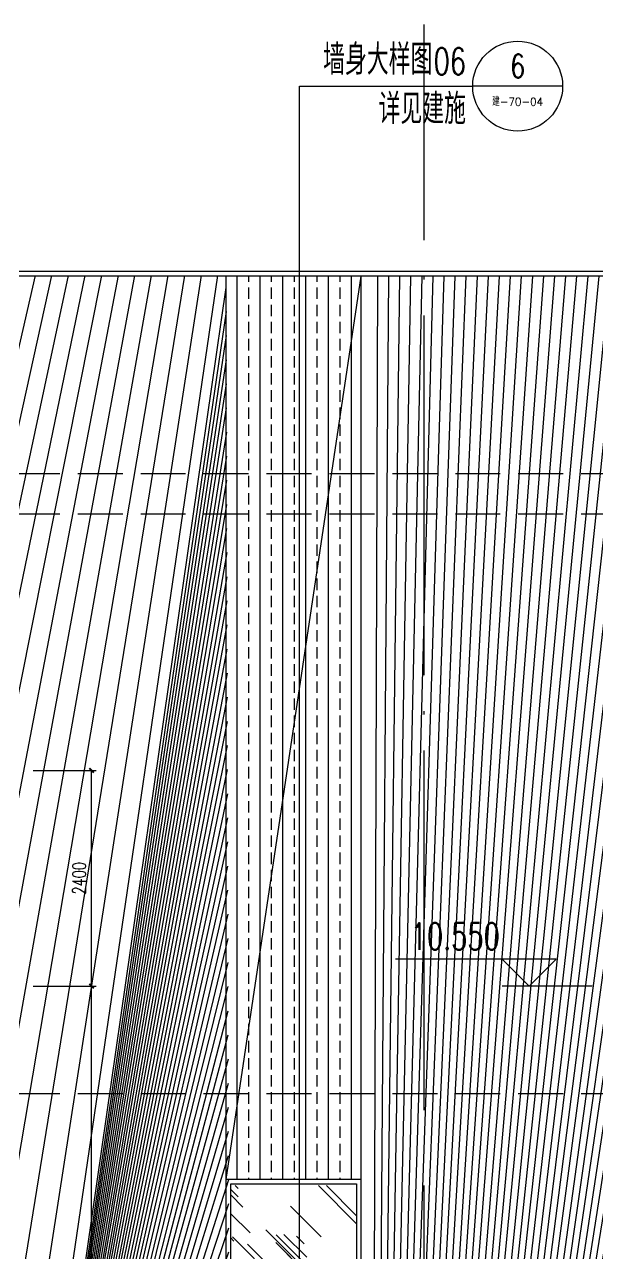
# Model space of a CAD drawing. Extents: x -4210259 to 293730, y -7499 to 868879.
# Drawn here: x 105076 to 111447, y 524813 to 538485 of the extents above; entities that cross this region are included whole.
import ezdxf
from ezdxf.enums import TextEntityAlignment as Align

# ---------------------------------------------------------------- set-up
doc = ezdxf.new("R2010")
doc.units = 0
doc.header["$LTSCALE"] = 1000
doc.header["$MEASUREMENT"] = 0
doc.linetypes.add('__DASH', pattern=[0.35, 0.25, -0.1])
doc.linetypes.add('DOTE', pattern=[2.4200000000000004, 2, -0.2, 0.02, -0.2])
doc.layers.get('Defpoints').update_dxf_attribs({"color": 210})
for name, color, linetype in [('A-AXIS-DOTE', 14, 'DOTE'), ('A-AXIS-DP', 126, 'Continuous'), ('A-AXIS-SYMB', 3, 'Continuous'), ('A-HATCH-2', 251, 'Continuous'), ('A-LIN-V', 9, 'Continuous'), ('A-WINDOW', 140, 'Continuous'), ('A-门窗表显示尺寸', 160, 'Continuous'), ('AS-WALL', 40, 'Continuous'), ('DIM_ELEV', 3, 'Continuous'), ('PUB_TEXT', 7, 'Continuous')]:
    doc.layers.add(name, color=color, linetype=linetype)
doc.layers.add('A-WALL-HATCH', color=8, linetype='Continuous', lineweight=13)
doc.layers.add('A-加建区域', color=47, linetype='Continuous', plot=False)
doc.styles.add('_TCH_DIM', font='SIMPLEX', dxfattribs={"bigfont": 'GBCBIG'})
doc.styles.add('_TCH_DIM_T3', font='SIMPLEX', dxfattribs={"width": 0.7058823529411765, "bigfont": 'GBCBIG'})
doc.styles.add('A-DIM_T3', font='SIMPLEX', dxfattribs={"width": 0.7058823529411765, "bigfont": 'GBCBIG'})
doc.dimstyles.new('_TCH_ARCH&&20', dxfattribs={"dimtxt": 59.5, "dimasz": 20, "dimexe": 20, "dimexo": 20, "dimgap": 25.25, "dimtad": 1, "dimdec": 0, "dimzin": 0, "dimdsep": 46, "dimtxsty": '_TCH_DIM_T3', "dimblk": 'ARCHTICK', "dimcen": 0.09, "dimclrt": 7, "dimazin": 2, "dimtfac": 1, "dimtdec": 0, "dimtix": 1, "dimtmove": 2, "dimatfit": 3, "dimfxl": 0, "dimtolj": 1, "dimtzin": 0, "dimarcsym": 0})
doc.dimstyles.new('_TCH_ARCH&&50', dxfattribs={"dimtxt": 148.75, "dimasz": 50, "dimexe": 50, "dimexo": 50, "dimgap": 63.12500000000001, "dimtad": 1, "dimdec": 0, "dimzin": 0, "dimdsep": 46, "dimtxsty": '_TCH_DIM_T3', "dimblk": 'ARCHTICK', "dimcen": 0.09, "dimclrt": 7, "dimazin": 2, "dimtfac": 1, "dimtdec": 0, "dimtix": 1, "dimtmove": 2, "dimatfit": 3, "dimfxl": 0, "dimtolj": 1, "dimtzin": 0, "dimarcsym": 0})
doc.dimstyles.new('A-DIM&&20', dxfattribs={"dimtxt": 59.5, "dimasz": 20, "dimexe": 20, "dimexo": 20, "dimgap": 25.25, "dimtad": 1, "dimdec": 0, "dimzin": 0, "dimdsep": 46, "dimtxsty": 'A-DIM_T3', "dimblk": 'ARCHTICK', "dimcen": 0.09, "dimclrt": 7, "dimazin": 2, "dimtfac": 1, "dimtdec": 0, "dimtix": 1, "dimtmove": 2, "dimatfit": 3, "dimfxl": 0, "dimtolj": 1, "dimtzin": 0, "dimarcsym": 0})

# ---------------------------------------------------------------- blocks, each defined once
blk = doc.blocks.new('_ArchTick')
at = {"color": 0, "linetype": 'ByBlock', "const_width": 0.4}
blk.add_lwpolyline([(-0.5, -0.5), (0.5, 0.5)], dxfattribs=at)
blk = doc.blocks.new('*D1228')
at = {"layer": 'A-门窗表显示尺寸', "color": 0, "lineweight": -2}
for p, q in [((-1802664.319735164, 520137.4520265377), (-1802494.319735164, 520137.4520265377)), ((-1802514.319735164, 519937.4520265377), (-1802514.319735164, 520137.4520265377)), ((-1802664.319735164, 519937.4520265377), (-1802494.319735164, 519937.4520265377))]:
    blk.add_line(p, q, dxfattribs=at)
at = {"layer": 'Defpoints', "color": 0}
for p in [(-1802684.319735164, 520137.4520265377), (-1802514.319735164, 520137.4520265377), (-1802684.319735164, 519937.4520265377)]:
    blk.add_point(p, dxfattribs=at)
at = {"layer": 'A-门窗表显示尺寸', "color": 0, "lineweight": -2, "xscale": 20, "yscale": 20, "zscale": 20}
for p, rotation in [((-1802514.319735164, 520137.4520265377), 90), ((-1802514.319735164, 519937.4520265377), 270)]:
    blk.add_blockref('_ArchTick', p, dxfattribs=dict(at, rotation=rotation))
at = {"layer": 'A-门窗表显示尺寸', "color": 7, "insert": (-1802569.319735163, 520037.4520265381), "char_height": 59.5, "attachment_point": 5, "rotation": 90, "style": '_TCH_DIM_T3'}
blk.add_mtext('\\A1;200', dxfattribs=at)
blk = doc.blocks.new('*D1229')
at = {"layer": 'A-门窗表显示尺寸', "color": 0, "lineweight": -2}
for p, q in [((-1802664.319735164, 521237.4520265376), (-1802494.319735164, 521237.4520265376)), ((-1802514.319735164, 520137.4520265377), (-1802514.319735164, 521237.4520265376)), ((-1802664.319735164, 520137.4520265377), (-1802494.319735164, 520137.4520265377))]:
    blk.add_line(p, q, dxfattribs=at)
at = {"layer": 'Defpoints', "color": 0}
for p in [(-1802684.319735164, 521237.4520265376), (-1802514.319735164, 521237.4520265376), (-1802684.319735164, 520137.4520265377)]:
    blk.add_point(p, dxfattribs=at)
at = {"layer": 'A-门窗表显示尺寸', "color": 0, "lineweight": -2, "xscale": 20, "yscale": 20, "zscale": 20}
for p, rotation in [((-1802514.319735164, 521237.4520265376), 90), ((-1802514.319735164, 520137.4520265377), 270)]:
    blk.add_blockref('_ArchTick', p, dxfattribs=dict(at, rotation=rotation))
at = {"layer": 'A-门窗表显示尺寸', "color": 7, "insert": (-1802569.319735163, 520687.4520265381), "char_height": 59.5, "attachment_point": 5, "rotation": 90, "style": '_TCH_DIM_T3'}
blk.add_mtext('\\A1;1100', dxfattribs=at)
blk = doc.blocks.new('*D1230')
at = {"layer": 'A-门窗表显示尺寸', "color": 0, "lineweight": -2}
for p, q in [((-1802664.319735164, 522337.4520265376), (-1802494.319735164, 522337.4520265376)), ((-1802514.319735164, 521237.4520265376), (-1802514.319735164, 522337.4520265376)), ((-1802664.319735164, 521237.4520265376), (-1802494.319735164, 521237.4520265376))]:
    blk.add_line(p, q, dxfattribs=at)
at = {"layer": 'Defpoints', "color": 0}
for p in [(-1802684.319735164, 522337.4520265376), (-1802514.319735164, 522337.4520265376), (-1802684.319735164, 521237.4520265376)]:
    blk.add_point(p, dxfattribs=at)
at = {"layer": 'A-门窗表显示尺寸', "color": 0, "lineweight": -2, "xscale": 20, "yscale": 20, "zscale": 20}
for p, rotation in [((-1802514.319735164, 522337.4520265376), 90), ((-1802514.319735164, 521237.4520265376), 270)]:
    blk.add_blockref('_ArchTick', p, dxfattribs=dict(at, rotation=rotation))
at = {"layer": 'A-门窗表显示尺寸', "color": 7, "insert": (-1802569.319735163, 521787.452026538), "char_height": 59.5, "attachment_point": 5, "rotation": 90, "style": '_TCH_DIM_T3'}
blk.add_mtext('\\A1;1100', dxfattribs=at)
blk = doc.blocks.new('*D1231')
at = {"layer": 'A-门窗表显示尺寸', "color": 0, "lineweight": -2}
for p, q in [((-1802664.319735164, 523437.4520265376), (-1802494.319735164, 523437.4520265376)), ((-1802514.319735164, 522337.4520265376), (-1802514.319735164, 523437.4520265376)), ((-1802664.319735164, 522337.4520265376), (-1802494.319735164, 522337.4520265376))]:
    blk.add_line(p, q, dxfattribs=at)
at = {"layer": 'Defpoints', "color": 0}
for p in [(-1802684.319735164, 523437.4520265376), (-1802514.319735164, 523437.4520265376), (-1802684.319735164, 522337.4520265376)]:
    blk.add_point(p, dxfattribs=at)
at = {"layer": 'A-门窗表显示尺寸', "color": 0, "lineweight": -2, "xscale": 20, "yscale": 20, "zscale": 20}
for p, rotation in [((-1802514.319735164, 523437.4520265376), 90), ((-1802514.319735164, 522337.4520265376), 270)]:
    blk.add_blockref('_ArchTick', p, dxfattribs=dict(at, rotation=rotation))
at = {"layer": 'A-门窗表显示尺寸', "color": 7, "insert": (-1802569.319735163, 522887.452026538), "char_height": 59.5, "attachment_point": 5, "rotation": 90, "style": '_TCH_DIM_T3'}
blk.add_mtext('\\A1;1100', dxfattribs=at)
blk = doc.blocks.new('*D1232')
at = {"layer": 'A-门窗表显示尺寸', "color": 0, "lineweight": -2}
for p, q in [((-1802664.319735164, 524537.4520265376), (-1802494.319735164, 524537.4520265376)), ((-1802514.319735164, 523437.4520265376), (-1802514.319735164, 524537.4520265376)), ((-1802664.319735164, 523437.4520265376), (-1802494.319735164, 523437.4520265376))]:
    blk.add_line(p, q, dxfattribs=at)
at = {"layer": 'Defpoints', "color": 0}
for p in [(-1802684.319735164, 524537.4520265376), (-1802514.319735164, 524537.4520265376), (-1802684.319735164, 523437.4520265376)]:
    blk.add_point(p, dxfattribs=at)
at = {"layer": 'A-门窗表显示尺寸', "color": 0, "lineweight": -2, "xscale": 20, "yscale": 20, "zscale": 20}
for p, rotation in [((-1802514.319735164, 524537.4520265376), 90), ((-1802514.319735164, 523437.4520265376), 270)]:
    blk.add_blockref('_ArchTick', p, dxfattribs=dict(at, rotation=rotation))
at = {"layer": 'A-门窗表显示尺寸', "color": 7, "insert": (-1802569.319735163, 523987.452026538), "char_height": 59.5, "attachment_point": 5, "rotation": 90, "style": '_TCH_DIM_T3'}
blk.add_mtext('\\A1;1100', dxfattribs=at)
blk = doc.blocks.new('*D1233')
at = {"layer": 'A-门窗表显示尺寸', "color": 0, "lineweight": -2}
for p, q in [((-1802664.319735164, 525637.4520265376), (-1802494.319735164, 525637.4520265376)), ((-1802514.319735164, 524537.4520265376), (-1802514.319735164, 525637.4520265376)), ((-1802664.319735164, 524537.4520265376), (-1802494.319735164, 524537.4520265376))]:
    blk.add_line(p, q, dxfattribs=at)
at = {"layer": 'Defpoints', "color": 0}
for p in [(-1802684.319735164, 525637.4520265376), (-1802514.319735164, 525637.4520265376), (-1802684.319735164, 524537.4520265376)]:
    blk.add_point(p, dxfattribs=at)
at = {"layer": 'A-门窗表显示尺寸', "color": 0, "lineweight": -2, "xscale": 20, "yscale": 20, "zscale": 20}
for p, rotation in [((-1802514.319735164, 525637.4520265376), 90), ((-1802514.319735164, 524537.4520265376), 270)]:
    blk.add_blockref('_ArchTick', p, dxfattribs=dict(at, rotation=rotation))
at = {"layer": 'A-门窗表显示尺寸', "color": 7, "insert": (-1802569.319735163, 525087.452026538), "char_height": 59.5, "attachment_point": 5, "rotation": 90, "style": '_TCH_DIM_T3'}
blk.add_mtext('\\A1;1100', dxfattribs=at)
blk = doc.blocks.new('*D1234')
at = {"layer": 'A-门窗表显示尺寸', "color": 0, "lineweight": -2}
for p, q in [((-1802644.319735164, 525637.4520265376), (-1802300.000000076, 525637.4520265376)), ((-1802320.000000076, 517237.4520265394), (-1802320.000000076, 525637.4520265376)), ((-1802644.319735164, 517237.4520265394), (-1802300.000000076, 517237.4520265394))]:
    blk.add_line(p, q, dxfattribs=at)
at = {"layer": 'Defpoints', "color": 0}
for p in [(-1802664.319735164, 525637.4520265376), (-1802320.000000076, 525637.4520265376), (-1802664.319735164, 517237.4520265394)]:
    blk.add_point(p, dxfattribs=at)
at = {"layer": 'A-门窗表显示尺寸', "color": 0, "lineweight": -2, "xscale": 20, "yscale": 20, "zscale": 20}
for p, rotation in [((-1802320.000000076, 525637.4520265376), 90), ((-1802320.000000076, 517237.4520265394), 270)]:
    blk.add_blockref('_ArchTick', p, dxfattribs=dict(at, rotation=rotation))
at = {"layer": 'A-门窗表显示尺寸', "color": 7, "insert": (-1802375.000000076, 521437.4520265389), "char_height": 59.5, "attachment_point": 5, "rotation": 90, "style": '_TCH_DIM_T3'}
blk.add_mtext('\\A1;8400', dxfattribs=at)
blk = doc.blocks.new('*D1235')
at = {"layer": 'A-门窗表显示尺寸', "color": 0, "lineweight": -2}
for p, q in [((-1803590.399681424, 525102.5479734626), (-1803590.399681424, 525272.0383787705)), ((-1802090.399681419, 525102.5479734626), (-1802090.399681419, 525272.0383787705)), ((-1803590.399681424, 525252.0383787705), (-1802090.399681419, 525252.0383787705))]:
    blk.add_line(p, q, dxfattribs=at)
at = {"layer": 'Defpoints', "color": 0}
for p in [(-1802090.399681419, 525252.0383787705), (-1803590.399681424, 525082.5479734626), (-1802090.399681419, 525082.5479734626)]:
    blk.add_point(p, dxfattribs=at)
at = {"layer": 'A-门窗表显示尺寸', "color": 0, "lineweight": -2, "xscale": 20, "yscale": 20, "zscale": 20, "rotation": 180}
blk.add_blockref('_ArchTick', (-1803590.399681424, 525252.0383787705), dxfattribs=at)
at = {"layer": 'A-门窗表显示尺寸', "color": 0, "lineweight": -2, "xscale": 20, "yscale": 20, "zscale": 20}
blk.add_blockref('_ArchTick', (-1802090.399681419, 525252.0383787705), dxfattribs=at)
at = {"layer": 'A-门窗表显示尺寸', "color": 7, "insert": (-1802840.399681421, 525307.0383787705), "char_height": 59.5, "attachment_point": 5, "style": 'A-DIM_T3'}
blk.add_mtext('\\A1;1500', dxfattribs=at)
blk = doc.blocks.new('*D144')
at = {"layer": 'A-AXIS-DP', "color": 0, "lineweight": -2}
for p, q in [((105169.9999999572, 527787.4520265491), (105870.6676166624, 527787.4520265491)), ((105820.6676166624, 519637.4520265406), (105820.6676166624, 527787.4520265491)), ((105169.9999999572, 519637.4520265406), (105870.6676166624, 519637.4520265406))]:
    blk.add_line(p, q, dxfattribs=at)
at = {"layer": 'Defpoints', "color": 0}
for p in [(105119.9999999572, 527787.4520265491), (105820.6676166624, 527787.4520265491), (105119.9999999572, 519637.4520265406)]:
    blk.add_point(p, dxfattribs=at)
at = {"layer": 'A-AXIS-DP', "color": 0, "lineweight": -2, "xscale": 50, "yscale": 50, "zscale": 50}
for p, rotation in [((105820.6676166624, 527787.4520265491), 90), ((105820.6676166624, 519637.4520265406), 270)]:
    blk.add_blockref('_ArchTick', p, dxfattribs=dict(at, rotation=rotation))
at = {"layer": 'A-AXIS-DP', "color": 7, "insert": (105683.1676166625, 523712.4520265448), "char_height": 148.75, "attachment_point": 5, "rotation": 90, "style": '_TCH_DIM_T3'}
blk.add_mtext('\\A1;8150', dxfattribs=at)
blk = doc.blocks.new('*D145')
at = {"layer": 'A-AXIS-DP', "color": 0, "lineweight": -2}
for p, q in [((105169.9999999572, 530187.4520265491), (105870.6676166624, 530187.4520265491)), ((105820.6676166624, 527787.4520265491), (105820.6676166624, 530187.4520265491)), ((105169.9999999572, 527787.4520265491), (105870.6676166624, 527787.4520265491))]:
    blk.add_line(p, q, dxfattribs=at)
at = {"layer": 'Defpoints', "color": 0}
for p in [(105119.9999999572, 530187.4520265491), (105820.6676166624, 530187.4520265491), (105119.9999999572, 527787.4520265491)]:
    blk.add_point(p, dxfattribs=at)
at = {"layer": 'A-AXIS-DP', "color": 0, "lineweight": -2, "xscale": 50, "yscale": 50, "zscale": 50}
for p, rotation in [((105820.6676166624, 530187.4520265491), 90), ((105820.6676166624, 527787.4520265491), 270)]:
    blk.add_blockref('_ArchTick', p, dxfattribs=dict(at, rotation=rotation))
at = {"layer": 'A-AXIS-DP', "color": 7, "insert": (105683.1676166625, 528987.452026549), "char_height": 148.75, "attachment_point": 5, "rotation": 90, "style": '_TCH_DIM_T3'}
blk.add_mtext('\\A1;2400', dxfattribs=at)
blk = doc.blocks.new('C1454')
at = {"layer": 'A-HATCH-2'}
h = blk.add_hatch(dxfattribs=at)
h.set_pattern_fill('ANSI38', color=256, scale=50)
h.set_pattern_definition([(45, (0, 0), (-56.12660075668221, 56.12660075668221), []), (135, (0, 0), (-168.3798022700466, 56.12660075668222), [198.4375, -119.0625])])
h.paths.add_polyline_path([(-1803590.3996815, 520137.4520265375), (-1802090.399681419, 520137.4520265375), (-1802090.399681419, 519937.4520265375), (-1803590.3996815, 519937.4520265375)])
at = {"layer": 'A-WALL-HATCH'}
h = blk.add_hatch(dxfattribs=at)
h.set_pattern_fill('玻璃2', color=256, scale=100)
h.set_pattern_definition([(45, (2950370.000000008, 40.00000002526212), (0, 1527.350647362943), [600, -360, 600, -360, 240, -523.28157]), (45, (2950340.000000008, 70.00000002526212), (0, 1527.350647362943), [480, -600, 360, -360, 420, -463.28157]), (45, (2950340.000000008, 160.0000000252621), (0, 1527.350647362943), [360, -720, 240, -360, 540, -463.28157]), (45, (2950430.000000008, 70.00000002526212), (0, 1527.350647362943), [360, -720, 300, -1303.2815]), (45, (2950520.000000008, 160.0000000252621), (0, 1527.350647362943), [180, -900, 120, -1483.2815]), (45, (2950370.000000008, 310.0000000252621), (0, 1527.350647362943), [120, -900, 120, -480, 300, -763.28157]), (45, (2950910.000000008, 220.0000000252621), (0, 1527.350647362943), [600, -900, 720, -475.28157]), (45, (2950910.000000008, 130.0000000252621), (0, 1527.350647362943), [840, -600, 900, -355.28157]), (45, (2951060.000000008, 250.0000000252621), (0, -1697.056274847714), [600, -840, 480, -763.28157]), (45, (2950970.000000008, 430.0000000252621), (0, 1527.350647362943), [300, -1200, 360, -823.28157]), (45, (2951150.000000008, 340.0000000252621), (0, 1527.350647362943), [240, -1200, 240, -1003.2815])])
h.paths.add_polyline_path([(-1803540.399681425, 523867.4520265374), (-1802140.399681419, 523867.4520265374), (-1802140.399681419, 525567.4520265374), (-1803540.399681425, 525567.4520265374)])
h = blk.add_hatch(dxfattribs=at)
h.set_pattern_fill('玻璃2', color=256, scale=100)
h.set_pattern_definition([(45, (2950370.000000008, -1779.999999974738), (0, 1527.350647362943), [600, -360, 600, -360, 240, -523.28157]), (45, (2950340.000000008, -1749.999999974738), (0, 1527.350647362943), [480, -600, 360, -360, 420, -463.28157]), (45, (2950340.000000008, -1659.999999974738), (0, 1527.350647362943), [360, -720, 240, -360, 540, -463.28157]), (45, (2950430.000000008, -1749.999999974738), (0, 1527.350647362943), [360, -720, 300, -1303.2815]), (45, (2950520.000000008, -1659.999999974738), (0, 1527.350647362943), [180, -900, 120, -1483.2815]), (45, (2950370.000000008, -1509.999999974738), (0, 1527.350647362943), [120, -900, 120, -480, 300, -763.28157]), (45, (2950910.000000008, -1599.999999974738), (0, 1527.350647362943), [600, -900, 720, -475.28157]), (45, (2950910.000000008, -1689.999999974738), (0, 1527.350647362943), [840, -600, 900, -355.28157]), (45, (2951060.000000008, -1569.999999974738), (0, -1697.056274847714), [600, -840, 480, -763.28157]), (45, (2950970.000000008, -1389.999999974738), (0, 1527.350647362943), [300, -1200, 360, -823.28157]), (45, (2951150.000000008, -1479.999999974738), (0, 1527.350647362943), [240, -1200, 240, -1003.2815])])
h.paths.add_polyline_path([(-1802140.399681419, 522332.4520265374), (-1803540.399681425, 522332.4520265374), (-1803540.399681425, 522047.4520265374), (-1802140.399681419, 522047.4520265374)])
h.paths.add_polyline_path([(-1803540.399681425, 522382.4520265374), (-1802140.399681419, 522382.4520265374), (-1802140.399681419, 523847.4520265374), (-1803540.399681425, 523847.4520265374)])
h = blk.add_hatch(dxfattribs=at)
h.set_pattern_fill('玻璃2', color=256, scale=100)
h.set_pattern_definition([(45, (2950370.000000008, -3594.999999974738), (0, 1527.350647362943), [600, -360, 600, -360, 240, -523.28157]), (45, (2950340.000000008, -3564.999999974738), (0, 1527.350647362943), [480, -600, 360, -360, 420, -463.28157]), (45, (2950340.000000008, -3474.999999974738), (0, 1527.350647362943), [360, -720, 240, -360, 540, -463.28157]), (45, (2950430.000000008, -3564.999999974738), (0, 1527.350647362943), [360, -720, 300, -1303.2815]), (45, (2950520.000000008, -3474.999999974738), (0, 1527.350647362943), [180, -900, 120, -1483.2815]), (45, (2950370.000000008, -3324.999999974738), (0, 1527.350647362943), [120, -900, 120, -480, 300, -763.28157]), (45, (2950910.000000008, -3414.999999974738), (0, 1527.350647362943), [600, -900, 720, -475.28157]), (45, (2950910.000000008, -3504.999999974738), (0, 1527.350647362943), [840, -600, 900, -355.28157]), (45, (2951060.000000008, -3384.999999974738), (0, -1697.056274847714), [600, -840, 480, -763.28157]), (45, (2950970.000000008, -3204.999999974738), (0, 1527.350647362943), [300, -1200, 360, -823.28157]), (45, (2951150.000000008, -3294.999999974738), (0, 1527.350647362943), [240, -1200, 240, -1003.2815])])
h.paths.add_polyline_path([(-1803540.399681425, 520232.4520265374), (-1802140.399681419, 520232.4520265374), (-1802140.399681419, 522032.4520265374), (-1803540.399681425, 522032.4520265374)])
at = {"layer": 'A-LIN-V'}
for p, q in [((-1803590.399681425, 525637.4520265374), (-1802090.399681419, 525637.4520265374)), ((-1803590.3996815, 520137.4520265375), (-1802190.399681494, 520137.4520265375))]:
    blk.add_line(p, q, dxfattribs=at)
at = {"layer": 'A-WALL-HATCH'}
blk.add_line((-1802314.319735163, 519937.4520265375), (-1802314.319735163, 520137.4520265375), dxfattribs=at)
at = {"layer": 'A-WINDOW'}
for p, q in [((-1803590.399681424, 520117.4520265375), (-1803590.399681424, 525637.4520265374)), ((-1803590.399681425, 525637.4520265374), (-1802090.399681419, 525637.4520265374)), ((-1802090.399681419, 520117.4520265375), (-1802090.399681419, 525637.4520265374)), ((-1803590.399681425, 520137.4520265375), (-1802090.399681419, 520137.4520265375))]:
    blk.add_line(p, q, dxfattribs=at)
for points in [[(-1803540.399681014, 524562.4520265374), (-1802140.399681009, 524562.4520265374), (-1802140.399681419, 525587.4520265374), (-1803540.399681425, 525587.4520265374)], [(-1803540.399681014, 523462.4520265374), (-1802140.399681009, 523462.4520265374), (-1802140.399681009, 524512.4520265374), (-1803540.399681014, 524512.4520265374)], [(-1803540.399681014, 522362.4520265374), (-1802140.399681009, 522362.4520265374), (-1802140.399681009, 523412.4520265374), (-1803540.399681014, 523412.4520265374)], [(-1803540.399681015, 522312.4520265374), (-1803540.399681015, 521262.4520265374), (-1802140.399681009, 521262.4520265374), (-1802140.399681009, 522312.4520265374)], [(-1803540.399681425, 520187.4520265374), (-1802140.399681419, 520187.4520265374), (-1802140.399681009, 521212.4520265374), (-1803540.399681015, 521212.4520265374)], [(-1803590.3996815, 520137.4520265375), (-1802090.399681419, 520137.4520265375), (-1802090.399681419, 519937.4520265375), (-1803590.3996815, 519937.4520265375)]]:
    blk.add_lwpolyline(points, close=True, dxfattribs=at)
at = {"layer": 'A-门窗表显示尺寸'}
for p1, p2, distance, dimstyle, picture, middle in [((-1802684.319735163, 524537.4520265374), (-1802684.319735163, 525637.4520265374), -169.99999999883585, '_TCH_ARCH&&20', '*D1233', (-1802569.319735163, 525087.452026538)), ((-1802664.319735163, 517237.4520265392), (-1802664.319735163, 525637.4520265374), -344.31973508698866, '_TCH_ARCH&&20', '*D1234', (-1802375.000000076, 521437.4520265389)), ((-1803590.399681424, 525082.5479734626), (-1802090.399681419, 525082.5479734626), 169.49040530784987, 'A-DIM&&20', '*D1235', (-1802840.399681421, 525307.0383787705)), ((-1802684.319735163, 523437.4520265374), (-1802684.319735163, 524537.4520265374), -169.99999999883585, '_TCH_ARCH&&20', '*D1232', (-1802569.319735163, 523987.452026538)), ((-1802684.319735163, 522337.4520265374), (-1802684.319735163, 523437.4520265374), -169.99999999883585, '_TCH_ARCH&&20', '*D1231', (-1802569.319735163, 522887.452026538)), ((-1802684.319735163, 521237.4520265374), (-1802684.319735163, 522337.4520265374), -169.99999999883585, '_TCH_ARCH&&20', '*D1230', (-1802569.319735163, 521787.452026538)), ((-1802684.319735163, 520137.4520265375), (-1802684.319735163, 521237.4520265374), -169.99999999883585, '_TCH_ARCH&&20', '*D1229', (-1802569.319735163, 520687.4520265381)), ((-1802684.319735163, 519937.4520265375), (-1802684.319735163, 520137.4520265375), -169.99999999883585, '_TCH_ARCH&&20', '*D1228', (-1802569.319735163, 520037.4520265381))]:
    dim = blk.add_aligned_dim(p1=p1, p2=p2, distance=distance, dimstyle=dimstyle, dxfattribs=at)
    dim.commit()
    dim.dimension.update_dxf_attribs({"geometry": picture, "text_midpoint": middle})

msp = doc.modelspace()

# ---------------------------------------------------------------- hatches: boundary and pattern name
at = {"layer": 'A-HATCH-2'}
h = msp.add_hatch(dxfattribs=at)
h.set_pattern_fill('ANSI31', color=256, scale=150, angle=45)
h.set_pattern_definition([(90, (-40598682125.62118, -3384804562.000004), (-238.125, -1.848892746611746e-30), [])])
h.paths.add_polyline_path([(107369.3324139323, 517237.4520265401), (107369.3324139323, 517209.9999999999), (107369.3324139323, 517237.4520265249), (84130, 517237.4520265249), (84119.33238327119, 517237.4520265249), (105019.3323832984, 517237.4520265249), (105019.3323832984, 519637.4520265403), (84119.33238327119, 519637.4520265403), (84119.33238327119, 517237.4520265289), (80330, 517237.4520265209), (80319.33240386331, 517237.452026539), (81819.33240403445, 517237.4520265249), (81919.33238329843, 535687.4520265248), (107319.3324239153, 535695.0000000001)])
h = msp.add_hatch(dxfattribs=at)
h.set_pattern_fill('ANSI33', color=256, scale=80, angle=45)
h.set_pattern_definition([(90, (0, 0), (-254, 0), []), (90, (127.0000548563661, 127.0000548563661), (-254, 0), [127, -63.5])])
h.paths.add_polyline_path([(108819.3324041754, 525637.4520265121), (107319.3324040953, 525637.4520265121), (107319.3324040953, 535687.4520265247), (108819.3324041754, 535687.4520265247)])
h = msp.add_hatch(dxfattribs=at)
h.set_pattern_fill('ANSI31', color=256, scale=150, angle=45.00000000000001)
h.set_pattern_definition([(90, (-40598697720.09633, -3384804562.000004), (-238.125, -1.848892746611746e-30), [])])
h.paths.add_polyline_path([(134319.3323887319, 535687.4520265376), (108919.3324036623, 535687.452026512), (108919.332403663, 517237.4520265372), (111519.4960077733, 517237.4520265126), (111519.4960077733, 522237.4520265138), (116519.4960077864, 522237.4520265138), (116590, 517237.4520265248), (116819.4960077858, 517237.4520264996), (132019.3323832948, 517237.4520265403), (118819.3323832962, 517237.452026517), (118819.3323832962, 519637.4520265404), (132019.3323832985, 519637.4520265404), (132019.3323832985, 517237.4520265249), (135830, 517237.4520265249), (135819.3323890341, 517237.4520265249), (134319.3323887315, 517237.4520265249)])

# ---------------------------------------------------------------- linework, layer by layer
at = {"layer": 'A-AXIS-DOTE', "ltscale": 2}
msp.add_line((109519.3323832985, 511887.4520265246), (109519.3323832985, 538485.0684404911), dxfattribs=at)
at = {"layer": 'A-AXIS-DOTE', "linetype": '__DASH', "ltscale": 2}
for p, q in [((176167.5328996544, 535737.4520265248), (-23524.547576622, 535737.4520265249)), ((176167.5328996544, 533487.4520265249), (-23524.547576622, 533487.452026525)), ((176167.5328996544, 533037.4520265247), (-23524.547576622, 533037.4520265248))]:
    msp.add_line(p, q, dxfattribs=at)
at = {"layer": 'A-AXIS-SYMB', "color": 1}
for p, q in [((108133.0106227109, 537800), (110060.3995206391, 537800)), ((108133.0106227109, 516769.9999999997), (108133.0106227109, 537800)), ((111060.3995206391, 537800), (110060.3995206391, 537800))]:
    msp.add_line(p, q, dxfattribs=at)
msp.add_circle((110560.3995206391, 537800), 500, dxfattribs=at)
at = {"layer": 'A-LIN-V'}
for p, q in [((168419.3323860153, 535737.4520265247), (-17180.66763176641, 535737.4520265249)), ((168419.3323860153, 535687.4520265247), (-17180.66763176641, 535687.4520265249)), ((107319.3324239154, 525637.4520265386), (107319.3324239154, 535687.4520265259)), ((108819.3324239203, 525637.4520265352), (108819.3324239203, 535687.4520265225))]:
    msp.add_line(p, q, dxfattribs=at)
at = {"layer": 'A-加建区域', "linetype": '__DASH', "ltscale": 2}
msp.add_line((176167.5328996544, 526587.4520265248), (-23524.54757662199, 526587.4520265248), dxfattribs=at)
at = {"layer": 'AS-WALL'}
msp.add_lwpolyline([(107319.3324239154, 525637.4520265121), (107319.3324239154, 525637.4520265121), (108819.3324041753, 535687.4520265247)], dxfattribs=at)
at = {"layer": 'DIM_ELEV'}
for p, q in [((110989.3323833103, 528087.4520265488), (109201.3323833103, 528087.4520265488)), ((110689.3323833103, 527787.4520265488), (110389.3323833103, 528087.4520265488)), ((110689.3323833103, 527787.4520265488), (110989.3323833103, 528087.4520265488)), ((111389.3323833103, 527787.4520265488), (110389.3323833103, 527787.4520265488))]:
    msp.add_line(p, q, dxfattribs=at)

# ---------------------------------------------------------------- block references
at = {"layer": 'A-LIN-V', "xscale": -1}
msp.add_blockref('C1454', (-1694771.067257504, 1.105945557355881e-09), dxfattribs=at)

# ---------------------------------------------------------------- texts
at = {"layer": 'PUB_TEXT', "color": 1, "style": '_TCH_DIM'}
for s, p in [('墙身大样图', (108396.6761163838, 537927.340425532)), ('详见建施', (109013.3782440434, 537378.5106382979))]:
    msp.add_text(s, height=337.5886524822695, dxfattribs=at).set_placement(p)
at = {"layer": 'PUB_TEXT', "color": 1, "style": '_TCH_DIM', "width": 0.7058823529411765}
msp.add_text('06', height=297.5, dxfattribs=at).set_placement((109625.3995206391, 537927.340425532))
at = {"layer": 'PUB_TEXT', "color": 1, "style": '_TCH_DIM'}
msp.add_text('6', height=262.5319068581389, dxfattribs=at).set_placement((110479.1396447068, 537892.328295352), (110641.6593965714, 537892.328295352), align=Align.FIT)
at = {"layer": 'PUB_TEXT', "color": 1, "style": '_TCH_DIM', "width": 0.9477351916376089}
msp.add_text('建-70-04', height=89.04159710387836, dxfattribs=at).set_placement((110276.8388944547, 537581.8481787053), (110843.9601468235, 537581.8481787053), align=Align.FIT)
at = {"layer": 'PUB_TEXT', "style": '_TCH_DIM', "width": 0.7058823529411765}
msp.add_text('10.550', height=297.5, dxfattribs=at).set_placement((109371.3323833103, 528192.4520265488))

# ---------------------------------------------------------------- dimensions: what is measured, and where the dimension line sits
at = {"layer": 'A-AXIS-DP'}
for p1, p2, picture, middle in [((105119.9999999571, 527787.4520265489), (105119.9999999571, 530187.4520265489), '*D145', (105683.1676166625, 528987.452026549)), ((105119.9999999571, 519637.4520265404), (105119.9999999571, 527787.4520265489), '*D144', (105683.1676166625, 523712.4520265448))]:
    dim = msp.add_aligned_dim(p1=p1, p2=p2, distance=-700.6676167052938, dimstyle='_TCH_ARCH&&50', dxfattribs=at)
    dim.commit()
    dim.dimension.update_dxf_attribs({"geometry": picture, "text_midpoint": middle})

doc.saveas('drawing.dxf')
